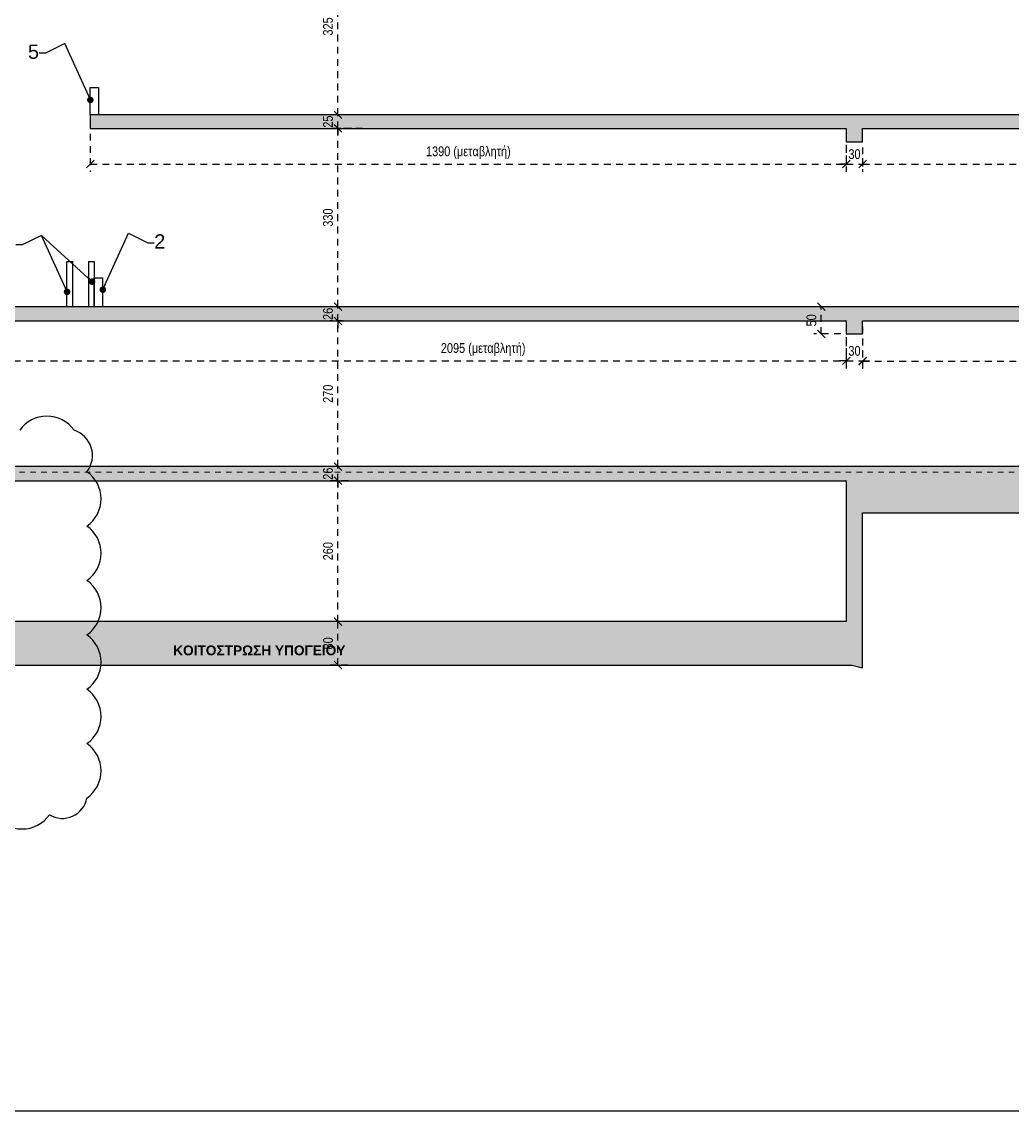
# Model space of a CAD drawing. Header units: millimetres. Extents: x -2171 to 1563, y -1758 to -1505.
# Drawn here: x 1002.39 to 1020.61, y -1629.14 to -1609.11 of the extents above; entities that cross this region are included whole.
import ezdxf

# ---------------------------------------------------------------- set-up
doc = ezdxf.new("R2010")
doc.units = ezdxf.units.MM
doc.header["$PDMODE"] = 32
for name, pattern in [('DASHDOT', [25.4, 12.7, -6.35, 0, -6.35]), ('DASHED2', [0.375, 0.25, -0.125]), ('DOT', [0.025, 0, -0.025]), ('HIDDEN', [0.375, 0.25, -0.125]), ('HIDDEN2', [0.1875, 0.125, -0.0625])]:
    doc.linetypes.add(name, pattern=pattern)
doc.layers.get('Defpoints').update_dxf_attribs({"color": 6})
for name, color, linetype in [('-S-AKSONES', 50, 'DASHDOT'), ('-S_TEXT', 3, 'Continuous'), ('AM_5', 7, 'Continuous'), ('athinas comments', 10, 'Continuous'), ('Sect_Fill', 7, 'Continuous'), ('Sect_Line_Bold', 7, 'Continuous'), ('STITHAIO', 94, 'Continuous')]:
    doc.layers.add(name, color=color, linetype=linetype)
doc.layers.add('A-ANNO-DIMS', color=1, linetype='Continuous', lineweight=9)
doc.styles.add('1-100', font='arial.ttf', dxfattribs={"width": 0.8})
doc.styles.add('ag', font='arial.ttf', dxfattribs={"height": 0.25})
doc.styles.get("Standard").update_dxf_attribs({"font": 'tahoma.ttf'})
doc.dimstyles.new('CHRISTOFOROS', dxfattribs={"dimscale": 0.2, "dimtxt": 0.25, "dimasz": 0.6, "dimexe": 0, "dimexo": 0, "dimgap": 0, "dimtad": 0, "dimdec": 0, "dimlfac": 100, "dimzin": 0, "dimdsep": 46, "dimtxsty": 'ag', "dimblk": 'ARCHTICK', "dimcen": 0, "dimclrd": 256, "dimclre": 256, "dimclrt": 1, "dimaunit": 1, "dimadec": 0, "dimazin": 0, "dimtfac": 1, "dimtdec": 0, "dimtofl": 0, "dimtmove": 0, "dimatfit": 3, "dimfxl": 1, "dimtolj": 1, "dimtzin": 0, "dimlwd": -1, "dimlwe": -1, "dimarcsym": 0})
doc.dimstyles.new('Copy of 1-100', dxfattribs={"dimtxt": 0.18, "dimasz": 0.14, "dimexe": 0.14, "dimexo": 0.1, "dimgap": 0.09, "dimtad": 1, "dimdec": 0, "dimlfac": 100, "dimrnd": 5, "dimzin": 5, "dimdsep": 46, "dimtxsty": '1-100', "dimblk": 'OBLIQUE', "dimcen": 0.09, "dimclrd": 1, "dimclre": 1, "dimclrt": 2, "dimadec": 0, "dimazin": 0, "dimtfac": 1, "dimtdec": 0, "dimtix": 1, "dimtmove": 2, "dimatfit": 3, "dimfxl": 5, "dimfxlon": 1, "dimtolj": 1, "dimtzin": 5, "dimarcsym": 0})

# ---------------------------------------------------------------- blocks, each defined once
blk = doc.blocks.new('_Oblique')
at = {"color": 0, "linetype": 'ByBlock', "lineweight": -2}
blk.add_line((-0.5, -0.5), (0.5, 0.5), dxfattribs=at)
blk = doc.blocks.new('*D2199')
at = {"layer": 'AM_5', "color": 1, "linetype": 'HIDDEN2', "lineweight": -2, "ltscale": 0.5, "transparency": 16777216}
blk.add_line((1008.392, -1620.139), (1008.067, -1620.139), dxfattribs=at)
at = {"layer": 'AM_5', "color": 1, "linetype": 'DASHED2', "lineweight": -2, "ltscale": 0.5, "transparency": 16777216}
blk.add_line((1008.207, -1620.939), (1008.207, -1620.139), dxfattribs=at)
at = {"layer": 'AM_5', "color": 1, "linetype": 'HIDDEN', "lineweight": -2, "ltscale": 0.5, "transparency": 16777216}
blk.add_line((1008.392, -1620.939), (1008.067, -1620.939), dxfattribs=at)
at = {"layer": 'Defpoints', "color": 0, "ltscale": 0.5, "transparency": 16777216}
for p in [(1008.207, -1620.139), (1008.492, -1620.139), (1008.492, -1620.939)]:
    blk.add_point(p, dxfattribs=at)
at = {"layer": 'AM_5', "color": 1, "lineweight": -2, "ltscale": 0.5, "transparency": 16777216, "xscale": 0.14, "yscale": 0.14, "zscale": 0.14}
for p, rotation in [((1008.207, -1620.139), 90), ((1008.207, -1620.939), 270)]:
    blk.add_blockref('_Oblique', p, dxfattribs=dict(at, rotation=rotation))
at = {"layer": 'AM_5', "color": 2, "ltscale": 0.5, "transparency": 16777216, "insert": (1008.026, -1620.539), "char_height": 0.18, "attachment_point": 5, "rotation": 90, "style": '1-100'}
blk.add_mtext('\\A1;80', dxfattribs=at)
blk = doc.blocks.new('*D865')
at = {"layer": 'AM_5', "color": 1, "linetype": 'HIDDEN2', "lineweight": -2, "ltscale": 0.5, "transparency": 16777216}
blk.add_line((1008.4, -1617.549), (1008.067, -1617.549), dxfattribs=at)
at = {"layer": 'AM_5', "color": 1, "linetype": 'DASHED2', "lineweight": -2, "ltscale": 0.5, "transparency": 16777216}
blk.add_line((1008.207, -1620.139), (1008.207, -1617.549), dxfattribs=at)
at = {"layer": 'AM_5', "color": 1, "linetype": 'HIDDEN', "lineweight": -2, "ltscale": 0.5, "transparency": 16777216}
blk.add_line((1008.392, -1620.139), (1008.067, -1620.139), dxfattribs=at)
at = {"layer": 'Defpoints', "color": 0, "ltscale": 0.5, "transparency": 16777216}
for p in [(1008.207, -1617.549), (1008.5, -1617.549), (1008.492, -1620.139)]:
    blk.add_point(p, dxfattribs=at)
at = {"layer": 'AM_5', "color": 1, "lineweight": -2, "ltscale": 0.5, "transparency": 16777216, "xscale": 0.14, "yscale": 0.14, "zscale": 0.14}
for p, rotation in [((1008.207, -1617.549), 90), ((1008.207, -1620.139), 270)]:
    blk.add_blockref('_Oblique', p, dxfattribs=dict(at, rotation=rotation))
at = {"layer": 'AM_5', "color": 2, "ltscale": 0.5, "transparency": 16777216, "insert": (1008.026, -1618.844), "char_height": 0.18, "attachment_point": 5, "rotation": 90, "style": '1-100'}
blk.add_mtext('\\A1;260', dxfattribs=at)
blk = doc.blocks.new('*D866')
at = {"layer": 'AM_5', "color": 1, "linetype": 'DASHED2', "lineweight": -2, "ltscale": 0.5, "transparency": 16777216}
for p, q in [((1008.207, -1617.289), (1008.207, -1617.149)), ((1008.207, -1617.549), (1008.207, -1617.289)), ((1008.207, -1617.549), (1008.207, -1617.689))]:
    blk.add_line(p, q, dxfattribs=at)
at = {"layer": 'AM_5', "color": 1, "linetype": 'HIDDEN2', "lineweight": -2, "ltscale": 0.5, "transparency": 16777216}
blk.add_line((1008.45, -1617.289), (1008.067, -1617.289), dxfattribs=at)
at = {"layer": 'AM_5', "color": 1, "linetype": 'HIDDEN', "lineweight": -2, "ltscale": 0.5, "transparency": 16777216}
blk.add_line((1008.4, -1617.549), (1008.067, -1617.549), dxfattribs=at)
at = {"layer": 'Defpoints', "color": 0, "ltscale": 0.5, "transparency": 16777216}
for p in [(1008.207, -1617.289), (1008.55, -1617.289), (1008.5, -1617.549)]:
    blk.add_point(p, dxfattribs=at)
at = {"layer": 'AM_5', "color": 1, "lineweight": -2, "ltscale": 0.5, "transparency": 16777216, "xscale": 0.14, "yscale": 0.14, "zscale": 0.14}
for p, rotation in [((1008.207, -1617.289), 270), ((1008.207, -1617.549), 90)]:
    blk.add_blockref('_Oblique', p, dxfattribs=dict(at, rotation=rotation))
at = {"layer": 'AM_5', "color": 2, "ltscale": 0.5, "transparency": 16777216, "insert": (1008.026, -1617.419), "char_height": 0.18, "attachment_point": 5, "rotation": 90, "style": '1-100'}
blk.add_mtext('\\A1;26', dxfattribs=at)
blk = doc.blocks.new('*D867')
at = {"layer": 'AM_5', "color": 1, "linetype": 'HIDDEN2', "lineweight": -2, "ltscale": 0.5, "transparency": 16777216}
blk.add_line((1008.307, -1614.609), (1008.067, -1614.609), dxfattribs=at)
at = {"layer": 'AM_5', "color": 1, "linetype": 'DASHED2', "lineweight": -2, "ltscale": 0.5, "transparency": 16777216}
blk.add_line((1008.207, -1617.289), (1008.207, -1614.609), dxfattribs=at)
at = {"layer": 'AM_5', "color": 1, "linetype": 'HIDDEN', "lineweight": -2, "ltscale": 0.5, "transparency": 16777216}
blk.add_line((1008.45, -1617.289), (1008.067, -1617.289), dxfattribs=at)
at = {"layer": 'Defpoints', "color": 0, "ltscale": 0.5, "transparency": 16777216}
for p in [(1008.207, -1614.609), (1008.407, -1614.609), (1008.55, -1617.289)]:
    blk.add_point(p, dxfattribs=at)
at = {"layer": 'AM_5', "color": 1, "lineweight": -2, "ltscale": 0.5, "transparency": 16777216, "xscale": 0.14, "yscale": 0.14, "zscale": 0.14}
for p, rotation in [((1008.207, -1614.609), 90), ((1008.207, -1617.289), 270)]:
    blk.add_blockref('_Oblique', p, dxfattribs=dict(at, rotation=rotation))
at = {"layer": 'AM_5', "color": 2, "ltscale": 0.5, "transparency": 16777216, "insert": (1008.026, -1615.949), "char_height": 0.18, "attachment_point": 5, "rotation": 90, "style": '1-100'}
blk.add_mtext('\\A1;270', dxfattribs=at)
blk = doc.blocks.new('*D868')
at = {"layer": 'AM_5', "color": 1, "linetype": 'HIDDEN2', "lineweight": -2, "ltscale": 0.5, "transparency": 16777216}
blk.add_line((1008.307, -1614.349), (1008.067, -1614.349), dxfattribs=at)
at = {"layer": 'AM_5', "color": 1, "linetype": 'DASHED2', "lineweight": -2, "ltscale": 0.5, "transparency": 16777216}
for p, q in [((1008.207, -1614.349), (1008.207, -1614.209)), ((1008.207, -1614.609), (1008.207, -1614.349)), ((1008.207, -1614.609), (1008.207, -1614.749))]:
    blk.add_line(p, q, dxfattribs=at)
at = {"layer": 'AM_5', "color": 1, "linetype": 'HIDDEN', "lineweight": -2, "ltscale": 0.5, "transparency": 16777216}
blk.add_line((1008.307, -1614.609), (1008.067, -1614.609), dxfattribs=at)
at = {"layer": 'Defpoints', "color": 0, "ltscale": 0.5, "transparency": 16777216}
for p in [(1008.207, -1614.349), (1008.407, -1614.349), (1008.407, -1614.609)]:
    blk.add_point(p, dxfattribs=at)
at = {"layer": 'AM_5', "color": 1, "lineweight": -2, "ltscale": 0.5, "transparency": 16777216, "xscale": 0.14, "yscale": 0.14, "zscale": 0.14}
for p, rotation in [((1008.207, -1614.349), 270), ((1008.207, -1614.609), 90)]:
    blk.add_blockref('_Oblique', p, dxfattribs=dict(at, rotation=rotation))
at = {"layer": 'AM_5', "color": 2, "ltscale": 0.5, "transparency": 16777216, "insert": (1008.026, -1614.479), "char_height": 0.18, "attachment_point": 5, "rotation": 90, "style": '1-100'}
blk.add_mtext('\\A1;26', dxfattribs=at)
blk = doc.blocks.new('*D869')
at = {"layer": 'AM_5', "color": 1, "linetype": 'HIDDEN2', "lineweight": -2, "ltscale": 0.5, "transparency": 16777216}
blk.add_line((1008.663, -1611.069), (1008.067, -1611.069), dxfattribs=at)
at = {"layer": 'AM_5', "color": 1, "linetype": 'DASHED2', "lineweight": -2, "ltscale": 0.5, "transparency": 16777216}
blk.add_line((1008.207, -1614.349), (1008.207, -1611.069), dxfattribs=at)
at = {"layer": 'AM_5', "color": 1, "linetype": 'HIDDEN', "lineweight": -2, "ltscale": 0.5, "transparency": 16777216}
blk.add_line((1008.307, -1614.349), (1008.067, -1614.349), dxfattribs=at)
at = {"layer": 'Defpoints', "color": 0, "ltscale": 0.5, "transparency": 16777216}
for p in [(1008.207, -1611.069), (1008.763, -1611.069), (1008.407, -1614.349)]:
    blk.add_point(p, dxfattribs=at)
at = {"layer": 'AM_5', "color": 1, "lineweight": -2, "ltscale": 0.5, "transparency": 16777216, "xscale": 0.14, "yscale": 0.14, "zscale": 0.14}
for p, rotation in [((1008.207, -1611.069), 90), ((1008.207, -1614.349), 270)]:
    blk.add_blockref('_Oblique', p, dxfattribs=dict(at, rotation=rotation))
at = {"layer": 'AM_5', "color": 2, "ltscale": 0.5, "transparency": 16777216, "insert": (1008.025, -1612.709), "char_height": 0.18, "attachment_point": 5, "rotation": 90, "style": '1-100'}
blk.add_mtext('\\A1;330', dxfattribs=at)
blk = doc.blocks.new('*D870')
at = {"layer": 'AM_5', "color": 1, "linetype": 'DASHED2', "lineweight": -2, "ltscale": 0.5, "transparency": 16777216}
for p, q in [((1008.207, -1610.819), (1008.207, -1610.679)), ((1008.207, -1611.069), (1008.207, -1610.819)), ((1008.207, -1611.069), (1008.207, -1611.209))]:
    blk.add_line(p, q, dxfattribs=at)
at = {"layer": 'AM_5', "color": 1, "linetype": 'HIDDEN2', "lineweight": -2, "ltscale": 0.5, "transparency": 16777216}
blk.add_line((1008.494, -1610.819), (1008.067, -1610.819), dxfattribs=at)
at = {"layer": 'AM_5', "color": 1, "linetype": 'HIDDEN', "lineweight": -2, "ltscale": 0.5, "transparency": 16777216}
blk.add_line((1008.663, -1611.069), (1008.067, -1611.069), dxfattribs=at)
at = {"layer": 'Defpoints', "color": 0, "ltscale": 0.5, "transparency": 16777216}
for p in [(1008.207, -1610.819), (1008.594, -1610.819), (1008.763, -1611.069)]:
    blk.add_point(p, dxfattribs=at)
at = {"layer": 'AM_5', "color": 1, "lineweight": -2, "ltscale": 0.5, "transparency": 16777216, "xscale": 0.14, "yscale": 0.14, "zscale": 0.14}
for p, rotation in [((1008.207, -1610.819), 270), ((1008.207, -1611.069), 90)]:
    blk.add_blockref('_Oblique', p, dxfattribs=dict(at, rotation=rotation))
at = {"layer": 'AM_5', "color": 2, "ltscale": 0.5, "transparency": 16777216, "insert": (1008.026, -1610.944), "char_height": 0.18, "attachment_point": 5, "rotation": 90, "style": '1-100'}
blk.add_mtext('\\A1;25', dxfattribs=at)
blk = doc.blocks.new('*D871')
at = {"layer": 'AM_5', "color": 1, "linetype": 'HIDDEN2', "lineweight": -2, "ltscale": 0.5, "transparency": 16777216}
blk.add_line((1008.563, -1607.569), (1008.067, -1607.569), dxfattribs=at)
at = {"layer": 'AM_5', "color": 1, "linetype": 'DASHED2', "lineweight": -2, "ltscale": 0.5, "transparency": 16777216}
blk.add_line((1008.207, -1610.819), (1008.207, -1607.569), dxfattribs=at)
at = {"layer": 'AM_5', "color": 1, "linetype": 'HIDDEN', "lineweight": -2, "ltscale": 0.5, "transparency": 16777216}
blk.add_line((1008.494, -1610.819), (1008.067, -1610.819), dxfattribs=at)
at = {"layer": 'Defpoints', "color": 0, "ltscale": 0.5, "transparency": 16777216}
for p in [(1008.207, -1607.569), (1008.663, -1607.569), (1008.594, -1610.819)]:
    blk.add_point(p, dxfattribs=at)
at = {"layer": 'AM_5', "color": 1, "lineweight": -2, "ltscale": 0.5, "transparency": 16777216, "xscale": 0.14, "yscale": 0.14, "zscale": 0.14}
for p, rotation in [((1008.207, -1607.569), 90), ((1008.207, -1610.819), 270)]:
    blk.add_blockref('_Oblique', p, dxfattribs=dict(at, rotation=rotation))
at = {"layer": 'AM_5', "color": 2, "ltscale": 0.5, "transparency": 16777216, "insert": (1008.025, -1609.194), "char_height": 0.18, "attachment_point": 5, "rotation": 90, "style": '1-100'}
blk.add_mtext('\\A1;325', dxfattribs=at)
blk = doc.blocks.new('*D893')
at = {"layer": 'AM_5', "color": 1, "linetype": 'HIDDEN', "lineweight": -2, "ltscale": 0.5, "transparency": 16777216}
blk.add_line((1017.561, -1614.949), (1017.561, -1615.483), dxfattribs=at)
at = {"layer": 'AM_5', "color": 1, "linetype": 'HIDDEN2', "lineweight": -2, "ltscale": 0.5, "transparency": 16777216}
blk.add_line((1017.861, -1614.949), (1017.861, -1615.483), dxfattribs=at)
at = {"layer": 'AM_5', "color": 1, "linetype": 'DASHED2', "lineweight": -2, "ltscale": 0.5, "transparency": 16777216}
for p, q in [((1017.561, -1615.343), (1017.421, -1615.343)), ((1017.561, -1615.343), (1017.861, -1615.343)), ((1017.861, -1615.343), (1018.001, -1615.343))]:
    blk.add_line(p, q, dxfattribs=at)
at = {"layer": 'Defpoints', "color": 0, "ltscale": 0.5, "transparency": 16777216}
for p in [(1017.561, -1614.849), (1017.861, -1614.849), (1017.861, -1615.343)]:
    blk.add_point(p, dxfattribs=at)
at = {"layer": 'AM_5', "color": 1, "lineweight": -2, "ltscale": 0.5, "transparency": 16777216, "xscale": 0.14, "yscale": 0.14, "zscale": 0.14}
blk.add_blockref('_Oblique', (1017.561, -1615.343), dxfattribs=at)
at = {"layer": 'AM_5', "color": 1, "lineweight": -2, "ltscale": 0.5, "transparency": 16777216, "xscale": 0.14, "yscale": 0.14, "zscale": 0.14, "rotation": 180}
blk.add_blockref('_Oblique', (1017.861, -1615.343), dxfattribs=at)
at = {"layer": 'AM_5', "color": 2, "ltscale": 0.5, "transparency": 16777216, "insert": (1017.711, -1615.161), "char_height": 0.18, "attachment_point": 5, "style": '1-100'}
blk.add_mtext('\\A1;30', dxfattribs=at)
blk = doc.blocks.new('*D894')
at = {"layer": 'AM_5', "color": 1, "linetype": 'HIDDEN2', "lineweight": -2, "ltscale": 0.5, "transparency": 16777216}
blk.add_line((1017.461, -1614.349), (1016.961, -1614.349), dxfattribs=at)
at = {"layer": 'AM_5', "color": 1, "linetype": 'DASHED2', "lineweight": -2, "ltscale": 0.5, "transparency": 16777216}
blk.add_line((1017.101, -1614.849), (1017.101, -1614.349), dxfattribs=at)
at = {"layer": 'AM_5', "color": 1, "linetype": 'HIDDEN', "lineweight": -2, "ltscale": 0.5, "transparency": 16777216}
blk.add_line((1017.461, -1614.849), (1016.961, -1614.849), dxfattribs=at)
at = {"layer": 'Defpoints', "color": 0, "ltscale": 0.5, "transparency": 16777216}
for p in [(1017.101, -1614.349), (1017.561, -1614.349), (1017.561, -1614.849)]:
    blk.add_point(p, dxfattribs=at)
at = {"layer": 'AM_5', "color": 1, "lineweight": -2, "ltscale": 0.5, "transparency": 16777216, "xscale": 0.14, "yscale": 0.14, "zscale": 0.14}
for p, rotation in [((1017.101, -1614.349), 90), ((1017.101, -1614.849), 270)]:
    blk.add_blockref('_Oblique', p, dxfattribs=dict(at, rotation=rotation))
at = {"layer": 'AM_5', "color": 2, "ltscale": 0.5, "transparency": 16777216, "insert": (1016.919, -1614.599), "char_height": 0.18, "attachment_point": 5, "rotation": 90, "style": '1-100'}
blk.add_mtext('\\A1;50', dxfattribs=at)
blk = doc.blocks.new('*D895')
at = {"layer": 'AM_5', "color": 1, "linetype": 'HIDDEN', "lineweight": -2, "ltscale": 0.5, "transparency": 16777216}
blk.add_line((996.621, -1614.709), (996.621, -1615.483), dxfattribs=at)
at = {"layer": 'AM_5', "color": 1, "linetype": 'HIDDEN2', "lineweight": -2, "ltscale": 0.5, "transparency": 16777216}
blk.add_line((1017.561, -1614.709), (1017.561, -1615.483), dxfattribs=at)
at = {"layer": 'AM_5', "color": 1, "linetype": 'DASHED2', "lineweight": -2, "ltscale": 0.5, "transparency": 16777216}
blk.add_line((996.621, -1615.343), (1017.561, -1615.343), dxfattribs=at)
at = {"layer": 'Defpoints', "color": 0, "ltscale": 0.5, "transparency": 16777216}
for p in [(996.621, -1614.609), (1017.561, -1614.609), (1017.561, -1615.343)]:
    blk.add_point(p, dxfattribs=at)
at = {"layer": 'AM_5', "color": 1, "lineweight": -2, "ltscale": 0.5, "transparency": 16777216, "xscale": 0.14, "yscale": 0.14, "zscale": 0.14, "rotation": 180}
blk.add_blockref('_Oblique', (996.621, -1615.343), dxfattribs=at)
at = {"layer": 'AM_5', "color": 1, "lineweight": -2, "ltscale": 0.5, "transparency": 16777216, "xscale": 0.14, "yscale": 0.14, "zscale": 0.14}
blk.add_blockref('_Oblique', (1017.561, -1615.343), dxfattribs=at)
at = {"layer": 'AM_5', "color": 2, "ltscale": 0.5, "transparency": 16777216, "insert": (1010.88, -1615.135), "char_height": 0.18, "width": 3.02579, "attachment_point": 5, "style": '1-100'}
blk.add_mtext('\\A1;2095 (μεταβλητή)', dxfattribs=at)
blk = doc.blocks.new('*D896')
at = {"layer": 'AM_5', "color": 1, "linetype": 'HIDDEN', "lineweight": -2, "ltscale": 0.5, "transparency": 16777216}
blk.add_line((1017.861, -1614.709), (1017.861, -1615.491), dxfattribs=at)
at = {"layer": 'AM_5', "color": 1, "linetype": 'HIDDEN2', "lineweight": -2, "ltscale": 0.5, "transparency": 16777216}
blk.add_line((1043.044, -1614.709), (1043.044, -1615.491), dxfattribs=at)
at = {"layer": 'AM_5', "color": 1, "linetype": 'DASHED2', "lineweight": -2, "ltscale": 0.5, "transparency": 16777216}
blk.add_line((1017.861, -1615.351), (1043.044, -1615.351), dxfattribs=at)
at = {"layer": 'Defpoints', "color": 0, "ltscale": 0.5, "transparency": 16777216}
for p in [(1017.861, -1614.609), (1043.044, -1614.609), (1043.044, -1615.351)]:
    blk.add_point(p, dxfattribs=at)
at = {"layer": 'AM_5', "color": 1, "lineweight": -2, "ltscale": 0.5, "transparency": 16777216, "xscale": 0.14, "yscale": 0.14, "zscale": 0.14, "rotation": 180}
blk.add_blockref('_Oblique', (1017.861, -1615.351), dxfattribs=at)
at = {"layer": 'AM_5', "color": 1, "lineweight": -2, "ltscale": 0.5, "transparency": 16777216, "xscale": 0.14, "yscale": 0.14, "zscale": 0.14}
blk.add_blockref('_Oblique', (1043.044, -1615.351), dxfattribs=at)
at = {"layer": 'AM_5', "color": 2, "ltscale": 0.5, "transparency": 16777216, "insert": (1029.101, -1615.143), "char_height": 0.18, "width": 2.0596, "attachment_point": 5, "style": '1-100'}
blk.add_mtext('\\A1;2520 (μεταβλητή)', dxfattribs=at)
blk = doc.blocks.new('*D897')
at = {"layer": 'AM_5', "color": 1, "linetype": 'HIDDEN', "lineweight": -2, "ltscale": 0.5, "transparency": 16777216}
blk.add_line((1003.652, -1611.169), (1003.652, -1611.865), dxfattribs=at)
at = {"layer": 'AM_5', "color": 1, "linetype": 'HIDDEN2', "lineweight": -2, "ltscale": 0.5, "transparency": 16777216}
blk.add_line((1017.561, -1611.169), (1017.561, -1611.865), dxfattribs=at)
at = {"layer": 'AM_5', "color": 1, "linetype": 'DASHED2', "lineweight": -2, "ltscale": 0.5, "transparency": 16777216}
blk.add_line((1003.652, -1611.725), (1017.561, -1611.725), dxfattribs=at)
at = {"layer": 'Defpoints', "color": 0, "ltscale": 0.5, "transparency": 16777216}
for p in [(1003.652, -1611.069), (1017.561, -1611.069), (1017.561, -1611.725)]:
    blk.add_point(p, dxfattribs=at)
at = {"layer": 'AM_5', "color": 1, "lineweight": -2, "ltscale": 0.5, "transparency": 16777216, "xscale": 0.14, "yscale": 0.14, "zscale": 0.14, "rotation": 180}
blk.add_blockref('_Oblique', (1003.652, -1611.725), dxfattribs=at)
at = {"layer": 'AM_5', "color": 1, "lineweight": -2, "ltscale": 0.5, "transparency": 16777216, "xscale": 0.14, "yscale": 0.14, "zscale": 0.14}
blk.add_blockref('_Oblique', (1017.561, -1611.725), dxfattribs=at)
at = {"layer": 'AM_5', "color": 2, "ltscale": 0.5, "transparency": 16777216, "insert": (1010.607, -1611.517), "char_height": 0.18, "attachment_point": 5, "style": '1-100'}
blk.add_mtext('\\A1;1390 (μεταβλητή)', dxfattribs=at)
blk = doc.blocks.new('*D898')
at = {"layer": 'AM_5', "color": 1, "linetype": 'HIDDEN', "lineweight": -2, "ltscale": 0.5, "transparency": 16777216}
blk.add_line((1017.561, -1611.169), (1017.561, -1611.865), dxfattribs=at)
at = {"layer": 'AM_5', "color": 1, "linetype": 'HIDDEN2', "lineweight": -2, "ltscale": 0.5, "transparency": 16777216}
blk.add_line((1017.861, -1611.419), (1017.861, -1611.865), dxfattribs=at)
at = {"layer": 'AM_5', "color": 1, "linetype": 'DASHED2', "lineweight": -2, "ltscale": 0.5, "transparency": 16777216}
for p, q in [((1017.561, -1611.725), (1017.421, -1611.725)), ((1017.561, -1611.725), (1017.861, -1611.725)), ((1017.861, -1611.725), (1018.001, -1611.725))]:
    blk.add_line(p, q, dxfattribs=at)
at = {"layer": 'Defpoints', "color": 0, "ltscale": 0.5, "transparency": 16777216}
for p in [(1017.561, -1611.069), (1017.861, -1611.319), (1017.861, -1611.725)]:
    blk.add_point(p, dxfattribs=at)
at = {"layer": 'AM_5', "color": 1, "lineweight": -2, "ltscale": 0.5, "transparency": 16777216, "xscale": 0.14, "yscale": 0.14, "zscale": 0.14}
blk.add_blockref('_Oblique', (1017.561, -1611.725), dxfattribs=at)
at = {"layer": 'AM_5', "color": 1, "lineweight": -2, "ltscale": 0.5, "transparency": 16777216, "xscale": 0.14, "yscale": 0.14, "zscale": 0.14, "rotation": 180}
blk.add_blockref('_Oblique', (1017.861, -1611.725), dxfattribs=at)
at = {"layer": 'AM_5', "color": 2, "ltscale": 0.5, "transparency": 16777216, "insert": (1017.711, -1611.543), "char_height": 0.18, "attachment_point": 5, "style": '1-100'}
blk.add_mtext('\\A1;30', dxfattribs=at)
blk = doc.blocks.new('*D899')
at = {"layer": 'AM_5', "color": 1, "linetype": 'HIDDEN2', "lineweight": -2, "ltscale": 0.5, "transparency": 16777216}
blk.add_line((1040.583, -1611.169), (1040.583, -1611.865), dxfattribs=at)
at = {"layer": 'AM_5', "color": 1, "linetype": 'HIDDEN', "lineweight": -2, "ltscale": 0.5, "transparency": 16777216}
blk.add_line((1017.861, -1611.419), (1017.861, -1611.865), dxfattribs=at)
at = {"layer": 'AM_5', "color": 1, "linetype": 'DASHED2', "lineweight": -2, "ltscale": 0.5, "transparency": 16777216}
blk.add_line((1017.861, -1611.725), (1040.583, -1611.725), dxfattribs=at)
at = {"layer": 'Defpoints', "color": 0, "ltscale": 0.5, "transparency": 16777216}
for p in [(1040.583, -1611.069), (1017.861, -1611.319), (1040.583, -1611.725)]:
    blk.add_point(p, dxfattribs=at)
at = {"layer": 'AM_5', "color": 1, "lineweight": -2, "ltscale": 0.5, "transparency": 16777216, "xscale": 0.14, "yscale": 0.14, "zscale": 0.14, "rotation": 180}
blk.add_blockref('_Oblique', (1017.861, -1611.725), dxfattribs=at)
at = {"layer": 'AM_5', "color": 1, "lineweight": -2, "ltscale": 0.5, "transparency": 16777216, "xscale": 0.14, "yscale": 0.14, "zscale": 0.14}
blk.add_blockref('_Oblique', (1040.583, -1611.725), dxfattribs=at)
at = {"layer": 'AM_5', "color": 2, "ltscale": 0.5, "transparency": 16777216, "insert": (1029.222, -1611.517), "char_height": 0.18, "attachment_point": 5, "style": '1-100'}
blk.add_mtext('\\A1;2270 (μεταβλητή)', dxfattribs=at)
blk = doc.blocks.new('_ArchTick')
at = {"color": 0, "linetype": 'ByBlock', "const_width": 0.15}
blk.add_lwpolyline([(-0.5, -0.5), (0.5, 0.5)], dxfattribs=at)

msp = doc.modelspace()

# ---------------------------------------------------------------- hatches: boundary and pattern name
at = {"layer": 'Sect_Fill'}
for points in [[(1017.8608, -1611.0686), (1040.5826, -1611.0686), (1040.5826, -1610.8186), (1017.7108, -1610.8186), (1017.5608, -1610.8186), (1003.6523, -1610.8186), (1003.6523, -1611.0686), (1017.5608, -1611.0686), (1017.5608, -1611.3186), (1017.8608, -1611.3186)], [(1017.8608, -1614.6086), (1043.0445, -1614.6086), (1043.0445, -1614.3486), (1017.7108, -1614.3486), (996.6211, -1614.3486), (996.6211, -1614.6086), (1017.5608, -1614.6086), (1017.5608, -1614.8486), (1017.8608, -1614.8486)]]:
    msp.add_hatch(color=253, dxfattribs=at).paths.add_polyline_path(points)
at = {"layer": 'Sect_Fill', "ltscale": 0.5, "transparency": 33554572}
h = msp.add_hatch(color=7, dxfattribs=at)
h.dxf.hatch_style = 1
h.paths.add_polyline_path([(996.1136, -1621.7386), (1002.1938, -1621.7386), (1002.1938, -1620.9386), (1017.6608, -1620.9386), (1017.8608, -1620.9886), (1017.8608, -1620.1386), (1017.8608, -1618.1386), (1022.0108, -1618.1386), (1026.7107, -1618.1886), (1043.3554, -1618.1886), (1043.6058, -1618.1386), (1043.6058, -1617.2886), (1043.3554, -1617.2886), (1026.7107, -1617.2886), (1022.0108, -1617.2886), (1017.7108, -1617.2886), (1001.7938, -1617.2886), (1001.7938, -1617.5486), (1017.5608, -1617.5486), (1017.5608, -1620.1386), (1001.7938, -1620.1386), (1001.7938, -1621.0386), (996.5136, -1621.0386), (996.5136, -1617.2886), (996.2636, -1617.2886), (996.2636, -1621.0386), (996.1136, -1621.0386)])

# ---------------------------------------------------------------- linework, layer by layer
at = {"layer": '-S_TEXT', "ltscale": 5}
msp.add_lwpolyline([(991.5614, -1589.0982), (1049.7089, -1589.0982), (1049.7089, -1629.1429), (991.5614, -1629.1429)], close=True, dxfattribs=at)
at = {"layer": 'A-ANNO-DIMS', "color": 94, "linetype": 'DOT', "ltscale": 1.5}
msp.add_line((1048.8511, -1617.3886), (991.5171, -1617.3886), dxfattribs=at)
at = {"layer": 'athinas comments'}
msp.add_lwpolyline([(1001.9003, -1623.6926, 0.5205671), (1002.9003, -1623.6926, 0.5205671), (1003.5906, -1623.3829, 0.5205671), (1003.5906, -1622.3829, 0.5205671), (1003.5906, -1621.3829, 0.5205671), (1003.5906, -1620.3829, 0.5205671), (1003.5906, -1619.3829, 0.5205671), (1003.5906, -1618.3829, 0.5205671), (1003.5906, -1617.3829, 0.5205671), (1003.3534, -1616.6201, 0.5205671), (1002.3534, -1616.6201, 0.5205671)], format="xyb", dxfattribs=at)
at = {"layer": 'Sect_Line_Bold', "color": 94}
for points in [[(1017.8608, -1611.0686), (1040.5826, -1611.0686), (1040.5826, -1610.8186), (1017.7108, -1610.8186), (1017.5608, -1610.8186), (1003.6523, -1610.8186), (1003.6523, -1611.0686), (1017.5608, -1611.0686), (1017.5608, -1611.3186), (1017.8608, -1611.3186)], [(1017.8608, -1614.6086), (1043.0445, -1614.6086), (1043.0445, -1614.3486), (1017.7108, -1614.3486), (996.6211, -1614.3486), (996.6211, -1614.6086), (1017.5608, -1614.6086), (1017.5608, -1614.8486), (1017.8608, -1614.8486)]]:
    msp.add_lwpolyline(points, close=True, dxfattribs=at)
for points in [[(1022.0108, -1617.2886), (1017.7108, -1617.2886), (1001.7938, -1617.2886), (1001.7938, -1617.5486), (1017.5608, -1617.5486), (1017.5608, -1620.1386), (1001.7938, -1620.1386), (1001.7938, -1621.0386), (996.5136, -1621.0386), (996.5136, -1617.2886), (996.2636, -1617.2886), (996.2636, -1617.2886), (996.2636, -1621.0386), (996.1136, -1621.0386), (996.1136, -1621.7386)], [(996.1136, -1621.7386), (1002.1938, -1621.7386), (1002.1938, -1620.9386), (1017.6608, -1620.9386), (1017.8608, -1620.9886), (1017.8608, -1620.1386), (1017.8608, -1618.1386), (1022.0108, -1618.1386)]]:
    msp.add_lwpolyline(points, dxfattribs=at)
at = {"layer": 'STITHAIO', "ltscale": 0.5}
for points in [[(1003.6523, -1610.3186), (1003.8023, -1610.3186), (1003.8023, -1610.8186), (1003.6523, -1610.8186)], [(1003.2237, -1613.5186), (1003.3237, -1613.5186), (1003.3237, -1614.3486), (1003.2237, -1614.3486)], [(1003.625, -1613.5186), (1003.725, -1613.5186), (1003.725, -1614.3486), (1003.625, -1614.3486)], [(1003.725, -1613.8186), (1003.875, -1613.8186), (1003.875, -1614.3486), (1003.725, -1614.3486)]]:
    msp.add_lwpolyline(points, close=True, dxfattribs=at)

# ---------------------------------------------------------------- texts
at = {"layer": '-S-AKSONES', "color": 3, "linetype": 'Continuous', "char_height": 0.2625, "width": 0.416093, "style": 'ag'}
for s, insert, attachment_point in [('5', (1002.7089, -1609.5271), 3), ('2', (1004.8281, -1613.0162), 1)]:
    msp.add_mtext(s, dxfattribs=dict(at, insert=insert, attachment_point=attachment_point))
at = {"layer": '-S_TEXT', "insert": (1008.3459, -1620.5782), "char_height": 0.18, "attachment_point": 3}
msp.add_mtext_dynamic_manual_height_columns('\\A1;{\\fArial|b1|i0|c161|p34;ΚΟΙΤΟΣΤΡΩΣΗ\\fArial|b1|i0|c0|p34; \\fArial|b1|i0|c161|p34;ΥΠΟΓΕΙΟΥ}', width=4.2167, gutter_width=1.2, heights=[0.4199], dxfattribs=at)

# ---------------------------------------------------------------- dimensions: what is measured, and where the dimension line sits
at = {"layer": 'AM_5', "ltscale": 0.5}
for base, p1, p2, picture, middle in [((1008.2074, -1607.5686), (1008.5939, -1610.8186), (1008.6633, -1607.5686), '*D871', (1008.0255, -1609.1936)), ((1008.2074, -1610.8186), (1008.7634, -1611.0686), (1008.5939, -1610.8186), '*D870', (1008.0255, -1610.9436)), ((1008.2074, -1611.0686), (1008.4074, -1614.3486), (1008.7634, -1611.0686), '*D869', (1008.0255, -1612.7086)), ((1008.2074, -1614.6086), (1008.5499, -1617.2886), (1008.4074, -1614.6086), '*D867', (1008.0255, -1615.9486)), ((1008.2074, -1617.5486), (1008.4921, -1620.1386), (1008.4999, -1617.5486), '*D865', (1008.0255, -1618.8436)), ((1008.2074, -1620.1386), (1008.4921, -1620.9386), (1008.4921, -1620.1386), '*D2199', (1008.0255, -1620.5386))]:
    dim = msp.add_linear_dim(base=base, p1=p1, p2=p2, angle=90, dimstyle='Copy of 1-100', dxfattribs=at)
    dim.commit()
    dim.dimension.update_dxf_attribs({"geometry": picture, "text_midpoint": middle})
at = {"layer": 'AM_5', "color": 1, "ltscale": 0.5}
for base, p1, p2, picture, middle in [((1017.5608, -1611.7252), (1003.6523, -1611.0686), (1017.5608, -1611.0686), '*D897', (1010.6065, -1611.5172)), ((1040.5826, -1611.7252), (1017.8608, -1611.3186), (1040.5826, -1611.0686), '*D899', (1029.2217, -1611.5172))]:
    dim = msp.add_linear_dim(base=base, p1=p1, p2=p2, text='<> (μεταβλητή)', dimstyle='Copy of 1-100', dxfattribs=at)
    dim.commit()
    dim.dimension.update_dxf_attribs({"geometry": picture, "text_midpoint": middle})
for base, p1, p2, picture, middle in [((1017.8608, -1611.7252), (1017.5608, -1611.0686), (1017.8608, -1611.3186), '*D898', (1017.7108, -1611.5432)), ((1017.8608, -1615.3426), (1017.5608, -1614.8486), (1017.8608, -1614.8486), '*D893', (1017.7108, -1615.1606))]:
    dim = msp.add_linear_dim(base=base, p1=p1, p2=p2, dimstyle='Copy of 1-100', dxfattribs=at)
    dim.commit()
    dim.dimension.update_dxf_attribs({"geometry": picture, "text_midpoint": middle})
at = {"layer": 'AM_5', "ltscale": 0.5}
for base, p1, p2, picture, middle in [((1008.2074, -1614.3486), (1008.4074, -1614.6086), (1008.4074, -1614.3486), '*D868', (1008.0255, -1614.4786)), ((1008.2074, -1617.2886), (1008.4999, -1617.5486), (1008.5499, -1617.2886), '*D866', (1008.0255, -1617.4186))]:
    dim = msp.add_linear_dim(base=base, p1=p1, p2=p2, angle=90, dimstyle='Copy of 1-100', override={"dimrnd": 0.1}, dxfattribs=at)
    dim.commit()
    dim.dimension.update_dxf_attribs({"geometry": picture, "text_midpoint": middle})
at = {"layer": 'AM_5', "color": 1, "ltscale": 0.5}
dim = msp.add_linear_dim(base=(1017.1014, -1614.3486), p1=(1017.5608, -1614.8486), p2=(1017.5608, -1614.3486), angle=90, dimstyle='Copy of 1-100', dxfattribs=at)
dim.commit()
dim.dimension.update_dxf_attribs({"geometry": '*D894', "text_midpoint": (1016.9195, -1614.5986)})
for base, p1, p2, picture, middle in [((1017.5608, -1615.3426), (996.6211, -1614.6086), (1017.5608, -1614.6086), '*D895', (1010.8798, -1615.1346)), ((1043.0445, -1615.3505), (1017.8608, -1614.6086), (1043.0445, -1614.6086), '*D896', (1029.1009, -1615.1425))]:
    dim = msp.add_linear_dim(base=base, p1=p1, p2=p2, text='<> (μεταβλητή)', dimstyle='Copy of 1-100', dxfattribs=at)
    dim.commit()
    dim.dimension.update_dxf_attribs({"geometry": picture, "text_midpoint": middle, "dimtype": 128})

# ---------------------------------------------------------------- leaders
at = {"layer": '-S-AKSONES', "color": 1, "linetype": 'Continuous', "annotation_type": 0, "has_hookline": 1}
for points, hookline_direction, text_width in [([(1003.6536, -1610.5452), (1003.1837, -1609.5088), (1002.8289, -1609.6828), (1002.7089, -1609.6828)], 1, 0.174), ([(1003.225, -1614.0752), (1002.7551, -1613.0388), (1002.4003, -1613.2128), (1002.2803, -1613.2128)], 1, 0.1719), ([(1003.8834, -1614.0343), (1004.3534, -1612.9978), (1004.7081, -1613.1719), (1004.8281, -1613.1719)], 0, 0.1739)]:
    msp.add_leader(points, dimstyle='CHRISTOFOROS', override={"dimgap": 0, "dimtad": 0, "dimclrd": 1, "dimldrblk": 'Dot', "dimfxl": 0.1, "dimfxlon": 1, "dimarcsym": 1}, dxfattribs=dict(at, hookline_direction=hookline_direction, text_width=text_width))
at = {"layer": '-S-AKSONES', "color": 1, "linetype": 'Continuous'}
msp.add_leader([(1003.6859, -1613.8876), (1002.7551, -1613.0388)], dimstyle='CHRISTOFOROS', override={"dimclrd": 1, "dimldrblk": 'Dot', "dimfxl": 0.1, "dimfxlon": 1, "dimarcsym": 1}, dxfattribs=at)

doc.saveas('drawing.dxf')
